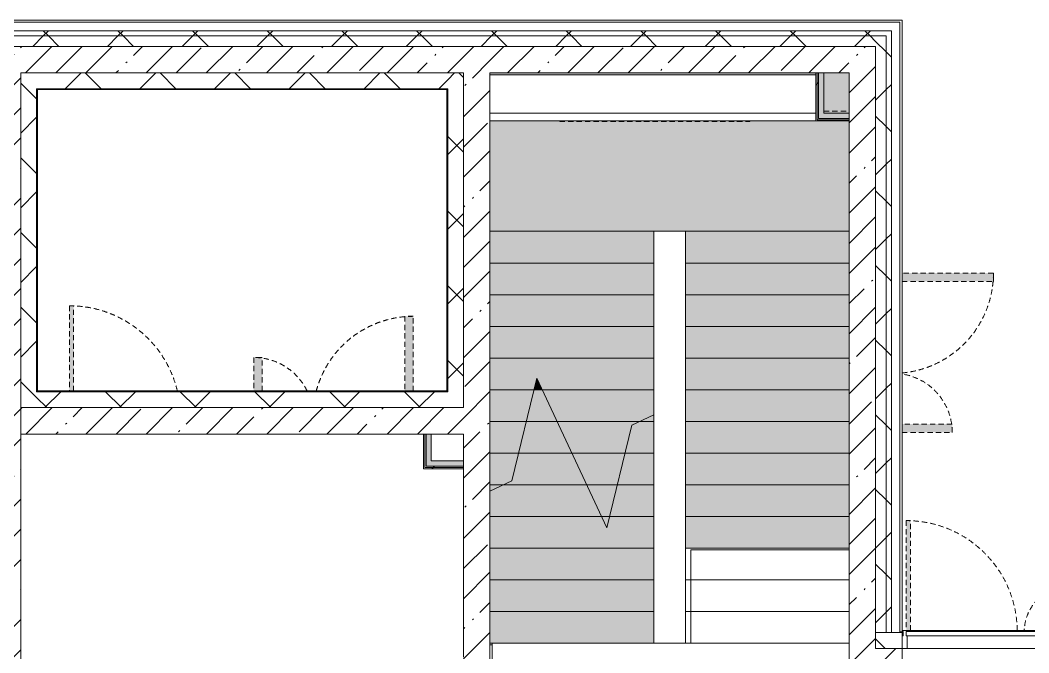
# Model space of a CAD drawing. Header units: millimetres. Extents: x 39815 to 261742, y -8553 to 29000.
# Drawn here: x 219696 to 229242, y 21358 to 27350 of the extents above; entities that cross this region are included whole.
import ezdxf

# ---------------------------------------------------------------- set-up
doc = ezdxf.new("R2010")
doc.units = ezdxf.units.MM
doc.linetypes.add('200_ШТРИХ__ш1_п0_6_', pattern=[80, 50, -30])
for name, color, linetype, lineweight in [('A-DETL-MBND', 7, '200_ШТРИХ__ш1_п0_6_', 9), ('A-GLAZ-2', 7, 'Continuous', 5), ('A-GLAZ-CWMG-2', 7, 'Continuous', 5), ('A-WALL-2', 7, 'Continuous', 9), ('A-WALL-4', 7, 'Continuous', 5), ('I-WALL-3', 7, 'Continuous', 5), ('S-STRS', 7, 'Continuous', 5), ('S-STRS-MBND', 7, 'Continuous', 5)]:
    doc.layers.add(name, color=color, linetype=linetype, lineweight=lineweight)
doc.layers.add('A-FLOR-1', color=7, linetype='Continuous', lineweight=5, true_color=0xaaaaaa)
doc.layers.add('I-WALL-2', color=7, linetype='Continuous', lineweight=9, true_color=0xe7e7e7)
doc.layers.add('S-STRS-1', color=7, linetype='Continuous', lineweight=5, true_color=0xd7cdc4, transparency=1)
pattern_1 = [(45, (134731.94, 0), (-353.5534, 353.5534), []), (135, (134731.94, 0), (-353.5534, -353.5534), [])]
pattern_2 = [(45, (134731.94, 0), (-285.1231, 285.1231), []), (45, (135017.06, 0), (-285.1231, 285.1231), [504.031, -100.806, 16.764, -84.042])]
pattern_3 = [(45, (134731.94, 0), (-530.33, 530.33), []), (135, (134731.94, 0), (-530.33, -530.33), [])]

# ---------------------------------------------------------------- blocks, each defined once
blk = doc.blocks.new('110_Дверь_СКБ_2Ст_Внутренняя - ДН-7д_л__ ДОО_Дв_1450x2100h_Загрузочная_ Помещение холодильных камер-21737406-Общий план 2 этажа с размещением фрагментов 2_8-2_11')
at = {"layer": 'A-DETL-MBND'}
for points in [[(767.5, 283), (767.5, 990), (687.5, 990), (687.5, 283)], [(-662.5, 283), (-662.5, 600), (-742.5, 600), (-742.5, 283)]]:
    blk.add_hatch(color=256, dxfattribs=at).paths.add_polyline_path(points)
for p, q in [((767.5, 990), (687.5, 990)), ((687.5, 990), (687.5, 283)), ((767.5, 283), (767.5, 990)), ((-742.5, 600), (-742.5, 283)), ((-662.5, 600), (-742.5, 600)), ((-662.5, 283), (-662.5, 600))]:
    blk.add_line(p, q, dxfattribs=at)
for centre, radius, start, end in [((767.5, 40), 950, 90, 165), ((-742.5, 40), 560, 26.05405, 90)]:
    blk.add_arc(centre, radius, start, end, dxfattribs=at)
blk = doc.blocks.new('110_Дверь_СКБ_1Ст_Внутренняя1 - ДН-6д_ ДОО_Дв_1150x2100-24253098-Общий план 2 этажа с размещением фрагментов 2_8-2_11')
at = {"layer": 'A-DETL-MBND'}
blk.add_hatch(color=256, dxfattribs=at).paths.add_polyline_path([(-512.5, 283), (-472.5, 283), (-472.5, 1090), (-512.5, 1090), (-512.5, 375.9)])
for p, q in [((-512.5, 1090), (-512.5, 283)), ((-472.5, 1090), (-512.5, 1090)), ((-472.5, 283), (-472.5, 1090))]:
    blk.add_line(p, q, dxfattribs=at)
blk.add_arc((-512.5, 40), 1050, 13.41257, 90, dxfattribs=at)
blk = doc.blocks.new('110_Дверь_СКБ_2Ст_Внутренняя - ДН-4д_ ДОО_Дв_1450x2100h_Лестничная клетка-23615437-Общий план 2 этажа с размещением фрагментов 2_8-2_11')
at = {"layer": 'A-DETL-MBND'}
for points in [[(-662.5, 990), (-742.5, 990), (-742.5, 125), (-662.5, 125), (-662.5, 573.6)], [(767.5, 125), (767.5, 600), (687.5, 600), (687.5, 125)]]:
    blk.add_hatch(color=256, dxfattribs=at).paths.add_polyline_path(points)
for p, q in [((-742.5, 990), (-742.5, 125)), ((-662.5, 990), (-742.5, 990)), ((-662.5, 125), (-662.5, 990)), ((767.5, 600), (687.5, 600)), ((687.5, 600), (687.5, 125)), ((767.5, 125), (767.5, 600))]:
    blk.add_line(p, q, dxfattribs=at)
for centre, radius, start, end in [((-742.5, 40), 950, 5.1855, 90), ((767.5, 40), 560, 90, 171.07571)]:
    blk.add_arc(centre, radius, start, end, dxfattribs=at)
blk = doc.blocks.new('DRS_ДПУ_распашная__2Ст_Прямоугольная1 - ВН-4_ Нр_ДО_1500х2200 глухая-26741401-Общий план 2 этажа с размещением фрагментов 2_8-2_11')
at = {"layer": 'A-DETL-MBND'}
h = blk.add_hatch(color=256, dxfattribs=at)
h.paths.add_polyline_path([(-760, 10), (-730, 10), (-730, 1050), (-770, 1050), (-770, 10)])
h.paths.add_polyline_path([(-760, 0), (-760, 10), (-770, 0)])
h = blk.add_hatch(color=256, dxfattribs=at)
h.paths.add_polyline_path([(760, 0), (770, 0), (760, 10)])
h.paths.add_polyline_path([(760, 10), (770, 10), (770, 423.1), (730, 423.1), (730, 10), (747.1, 10)])
for p, q in [((-770, 1050), (-770, 10)), ((-730, 1050), (-770, 1050)), ((-730, 10), (-730, 1050)), ((770, 423.1), (730, 423.1)), ((730, 423.1), (730, 10)), ((770, 10), (770, 423.1))]:
    blk.add_line(p, q, dxfattribs=at)
for centre, radius, start, end in [((-770, 0), 1050, 0.55196, 90), ((770, 0), 423.1, 90, 178.61029)]:
    blk.add_arc(centre, radius, start, end, dxfattribs=at)
blk = doc.blocks.new('Прямоугольный импост - Импост структурный с накладкой - 170мм-23713232-Общий план 2 этажа с размещением фрагментов 2_8-2_11')
at = {"layer": 'A-DETL-MBND'}
blk.add_line((0, 0), (-10, 0), dxfattribs=at)
blk = doc.blocks.new('Прямоугольный импост - Импост структурный с накладкой - 170мм-22874499-Общий план 2 этажа с размещением фрагментов 2_8-2_11')
at = {"layer": 'A-GLAZ-CWMG-2'}
for p, q in [((0, 160), (-50, 160)), ((-50, 160), (-50, 40)), ((0, 40), (0, 160)), ((-50, 40), (-40, 40)), ((-40, 0), (-50, 0)), ((-50, 0), (-50, -10)), ((-40, 40), (-40, 0)), ((-10, 0), (-10, 40)), ((-10, 40), (0, 40)), ((0, 0), (-10, 0)), ((0, -10), (0, 0)), ((-50, -10), (0, -10))]:
    blk.add_line(p, q, dxfattribs=at)
blk = doc.blocks.new('PNS_Панель прямоугольная1 - Нр_Стекло - 40мм-22959730-Общий план 2 этажа с размещением фрагментов 2_8-2_11')
at = {"layer": 'A-GLAZ-2'}
for p, q in [((-770, 0), (770, 0)), ((770, 0), (-770, 0)), ((-760, -40), (760, -40))]:
    blk.add_line(p, q, dxfattribs=at)
blk = doc.blocks.new('Прямоугольный импост - Импост структурный с накладкой - 170мм-22855553-Общий план 2 этажа с размещением фрагментов 2_8-2_11')
at = {"layer": 'A-GLAZ-CWMG-2'}
for p, q in [((93360, 21560), (93360, 21570)), ((93360, 21570), (94880, 21570)), ((94880, 21570), (94880, 21560)), ((93360, 21400), (94880, 21400))]:
    blk.add_line(p, q, dxfattribs=at)
blk = doc.blocks.new('Съемный металлический экран с перфорацией - E1-V243-Общий план 2 этажа с размещением фрагментов 2_8-2_11')
at = {"layer": 'A-DETL-MBND'}
h = blk.add_hatch(dxfattribs=at)
h.set_pattern_fill('FP_178', color=256, style=0, pattern_type=2)
h.set_pattern_definition([(0, (-89977.03, -26389), (0, 254), [68.059, -371.882]), (60, (-89850.03, -26354.97), (-219.97045, 127), [68.059, -371.882]), (120, (-89816, -26227.97), (-219.97045, -127), [68.059, -371.882]), (30, (-89908.97, -26389), (-5e-05, 508), [68.059, -439.941]), (30, (-90035.97, -26169.03), (-5e-05, 508), [68.059, -439.941]), (150, (-89977.03, -26389), (-439.941, -254), [68.059, -439.941]), (150, (-89850.03, -26169.03), (-439.941, -254), [68.059, -439.941]), (90, (-89816, -26296.03), (-439.941, 254), [68.059, -439.941]), (90, (-90070, -26296.03), (-439.941, 254), [68.059, -439.941])])
h.paths.add_polyline_path([(0, 0), (1800, 0), (1800, 6), (0, 6)])
for p, q in [((0, 6), (0, 0)), ((0, 0), (1800, 0)), ((1800, 0), (1800, 6))]:
    blk.add_line(p, q, dxfattribs=at)
blk = doc.blocks.new('Зашивка приборов отопления4 - Зашивка приборов отопления-33272095-Общий план 2 этажа с размещением фрагментов 2_8-2_11')
at = {"layer": 'A-DETL-MBND'}
blk.add_line((124530, 18850), (121445, 18850), dxfattribs=at)
blk = doc.blocks.new('Зашивка приборов отопления33 - Зашивка приборов отопления-33324347-Общий план 2 этажа с размещением фрагментов 2_8-2_11')
at = {"layer": 'A-WALL-4'}
for p, q in [((124365.9, 19498.8), (121280.9, 19498.8)), ((121280.9, 19136.3), (124365.9, 19136.3)), ((124365.9, 19136.3), (121280.9, 19136.3)), ((121280.9, 19061.3), (124365.9, 19061.3))]:
    blk.add_line(p, q, dxfattribs=at)

msp = doc.modelspace()

# ---------------------------------------------------------------- hatches: boundary and pattern name
at = {"layer": 'A-WALL-4'}
h = msp.add_hatch(dxfattribs=at)
h.set_pattern_fill('FP_61', color=256, style=0, pattern_type=2)
h.set_pattern_definition(pattern_1)
h.paths.add_polyline_path([(226273.7, 27200), (227891.9, 27200), (227891.9, 27250), (215081.9, 27250), (215081.9, 27200), (224056.9, 27200)])
h.paths.add_polyline_path([(212418.5, 27200), (212581.9, 27200), (212581.9, 27250), (211071.9, 27250), (211071.9, 27200), (211864.3, 27200)])
h.paths.add_polyline_path([(199671.6, 27200), (199991.9, 27200), (199991.9, 27250), (198911.9, 27250), (198911.9, 27200)])
h.paths.add_polyline_path([(206322.1, 27200), (208971.9, 27200), (208971.9, 27250), (203591.9, 27250), (203591.9, 27200), (205767.9, 27200)])
h.paths.add_polyline_path([(200891.9, 27200), (202691.9, 27200), (202691.9, 27250), (200891.9, 27250)])
h.paths.add_polyline_path([(191891.9, 27200), (191891.9, 27250), (190641.8, 27250), (190641.8, 27200), (191358.4, 27200)])
h.paths.add_polyline_path([(194591.9, 27200), (195771.9, 27200), (195771.9, 27250), (194591.9, 27250)])
h.paths.add_polyline_path([(189695.8, 27200), (189741.8, 27200), (189741.8, 27250), (188592.1, 27250), (188592.1, 27200)])
h.paths.add_polyline_path([(185262.1, 27200), (185492.1, 27200), (185492.1, 27250), (184392.2, 27250), (184392.2, 27200), (184707.9, 27200)])
h.paths.add_polyline_path([(183492.2, 27200), (183492.2, 27250), (182238.9, 27250), (182238.9, 27200), (183045.3, 27200)])
h.paths.add_polyline_path([(179138.9, 27200), (179138.9, 27250), (176741.9, 27250), (176741.9, 27200), (178611.6, 27200)])
h = msp.add_hatch(dxfattribs=at)
h.set_pattern_fill('FP_61', color=256, style=0, pattern_type=2)
h.set_pattern_definition(pattern_1)
h.paths.add_polyline_path([(227941.9, 21550), (227941.9, 27250), (227891.9, 27250), (227891.9, 21550), (227936.4, 21550)])
h = msp.add_hatch(dxfattribs=at)
h.set_pattern_fill('FP_61', color=256, style=0, pattern_type=2)
h.set_pattern_definition(pattern_1)
h.paths.add_polyline_path([(227791.9, 27100), (227791.9, 27200), (215081.9, 27200), (215081.9, 27100), (227382.2, 27100)])
h.paths.add_polyline_path([(202691.9, 27100), (202691.9, 27200), (200891.9, 27200), (200891.9, 27100), (202442.7, 27100)])
h.paths.add_polyline_path([(207707.7, 27100), (208971.9, 27100), (208971.9, 27200), (203591.9, 27200), (203591.9, 27100), (207430.6, 27100)])
h.paths.add_polyline_path([(199687.1, 27100), (199991.9, 27100), (199991.9, 27200), (198911.9, 27200), (198911.9, 27100), (199671.6, 27100)])
h.paths.add_polyline_path([(211981.9, 27100), (212581.9, 27100), (212581.9, 27200), (211071.9, 27200), (211071.9, 27100), (211864.3, 27100)])
h.paths.add_polyline_path([(195771.9, 27100), (195771.9, 27200), (194591.9, 27200), (194591.9, 27100), (195487.1, 27100)])
h.paths.add_polyline_path([(191358.4, 27100), (191891.9, 27100), (191891.9, 27200), (190641.8, 27200), (190641.8, 27100), (190804.2, 27100)])
h.paths.add_polyline_path([(188592.1, 27100), (189741.8, 27100), (189741.8, 27200), (188592.1, 27200)])
h.paths.add_polyline_path([(185096.8, 27100), (185492.1, 27100), (185492.1, 27200), (184392.2, 27200), (184392.2, 27100), (184985, 27100)])
h.paths.add_polyline_path([(183492.2, 27100), (183492.2, 27200), (182238.9, 27200), (182238.9, 27100), (183045.3, 27100)])
h.paths.add_polyline_path([(179138.9, 27100), (179138.9, 27200), (176791.9, 27200), (176791.9, 27100), (178611.6, 27100)])
h = msp.add_hatch(dxfattribs=at)
h.set_pattern_fill('FP_61', color=256, style=0, pattern_type=2)
h.set_pattern_definition(pattern_1)
h.paths.add_polyline_path([(227891.9, 21550), (227891.9, 27200), (227791.9, 27200), (227791.9, 21550)])
h = msp.add_hatch(dxfattribs=at)
h.set_pattern_fill('FP_61', color=256, style=0, pattern_type=2)
h.set_pattern_definition(pattern_1)
h.paths.add_polyline_path([(219701.9, 23680), (219851.9, 23680), (219851.9, 26850), (219701.9, 26850), (219701.9, 23930.9)])
h = msp.add_hatch(dxfattribs=at)
h.set_pattern_fill('FP_61', color=256, style=0, pattern_type=2)
h.set_pattern_definition(pattern_1)
h.paths.add_polyline_path([(223741.9, 26700), (223741.9, 26850), (219851.9, 26850), (219854.9, 26700), (223738.9, 26700)])
h = msp.add_hatch(dxfattribs=at)
h.set_pattern_fill('FP_61', color=256, style=0, pattern_type=2)
h.set_pattern_definition(pattern_1)
h.paths.add_polyline_path([(223891.9, 23680), (223891.9, 26850), (223741.9, 26850), (223741.9, 23680)])
h = msp.add_hatch(dxfattribs=at)
h.set_pattern_fill('FP_61', color=256, style=0, pattern_type=2)
h.set_pattern_definition(pattern_1)
h.paths.add_polyline_path([(223741.9, 23680), (223738.9, 23830), (219851.9, 23830), (219851.9, 23680), (223733.9, 23680)])
h = msp.add_hatch(dxfattribs=at)
h.set_pattern_fill('FP_61', color=256, style=0, pattern_type=2)
h.set_pattern_definition(pattern_1)
h.paths.add_polyline_path([(259961.9, 21400), (259961.9, 21550), (254882.2, 21550), (254882.2, 21400), (259811.9, 21400)])
h.paths.add_polyline_path([(253982.2, 21400), (253982.2, 21550), (252632.4, 21550), (252632.4, 21400), (252875.9, 21400)])
h.paths.add_polyline_path([(242482.4, 21400), (243782.4, 21400), (243782.4, 21550), (242482.4, 21550)])
h.paths.add_polyline_path([(245081.9, 21400), (245981.9, 21400), (245981.9, 21550), (244682.4, 21550), (244682.4, 21400)])
h.paths.add_polyline_path([(248032.4, 21400), (248032.4, 21550), (246881.9, 21550), (246881.9, 21400)])
h.paths.add_polyline_path([(241582.4, 21400), (241582.4, 21550), (240282.2, 21550), (240282.2, 21400), (240781.9, 21400)])
h.paths.add_polyline_path([(250832.4, 21400), (251732.4, 21400), (251732.4, 21550), (250332.4, 21550), (250332.4, 21400), (250659, 21400)])
h.paths.add_polyline_path([(237982.2, 21400), (237982.2, 21550), (236781.9, 21550), (236781.9, 21400), (237358, 21400)])
h.paths.add_polyline_path([(227936.4, 21400), (228041.9, 21400), (228041.9, 21550), (227791.9, 21550), (227791.9, 21400)])
h.paths.add_polyline_path([(232924.3, 21400), (235881.9, 21400), (235881.9, 21550), (231341.9, 21550), (231341.9, 21400), (231815.8, 21400)])
at = {"layer": 'I-WALL-2'}
for points in [[(227301.9, 26420), (227301.9, 26850), (227251.9, 26850), (227251.9, 26420)], [(227541.9, 26420), (227541.9, 26470), (227301.9, 26470), (227301.9, 26420), (227382.2, 26420)], [(223586.9, 23125), (223586.9, 23430), (223536.9, 23430), (223536.9, 23125)], [(223891.9, 23125), (223891.9, 23175), (223586.9, 23175), (223586.9, 23125)]]:
    msp.add_hatch(color=256, dxfattribs=at).paths.add_polyline_path(points)
at = {"layer": 'I-WALL-3'}
h = msp.add_hatch(dxfattribs=at)
h.set_pattern_fill('FP_69', color=256, style=0, pattern_type=2)
h.set_pattern_definition(pattern_2)
h.paths.add_polyline_path([(219701.9, 18370), (219701.9, 27100), (219481.9, 27100), (219481.9, 18370), (219623.2, 18370)])
h = msp.add_hatch(dxfattribs=at)
h.set_pattern_fill('FP_69', color=256, style=0, pattern_type=2)
h.set_pattern_definition(pattern_2)
h.paths.add_polyline_path([(223891.9, 26850), (223891.9, 27100), (219701.9, 27100), (219701.9, 26850), (223741.9, 26850)])
h = msp.add_hatch(dxfattribs=at)
h.set_pattern_fill('FP_69', color=256, style=0, pattern_type=2)
h.set_pattern_definition(pattern_2)
h.paths.add_polyline_path([(224141.9, 17270), (224141.9, 27100), (223891.9, 27100), (223891.9, 17270), (224056.9, 17270)])
h = msp.add_hatch(dxfattribs=at)
h.set_pattern_fill('FP_69', color=256, style=0, pattern_type=2)
h.set_pattern_definition(pattern_2)
h.paths.add_polyline_path([(227541.9, 26850), (227541.9, 27100), (224141.9, 27100), (224141.9, 26850), (227382.2, 26850)])
h = msp.add_hatch(dxfattribs=at)
h.set_pattern_fill('FP_69', color=256, style=0, pattern_type=2)
h.set_pattern_definition(pattern_2)
h.paths.add_polyline_path([(227761.9, 21550), (227791.9, 21558), (227791.9, 27100), (227541.9, 27100), (227541.9, 21550)])
h.paths.add_polyline_path([(227761.9, 21400), (227791.9, 21400), (227791.9, 21550), (227761.9, 21550)])
h = msp.add_hatch(dxfattribs=at)
h.set_pattern_fill('FP_176', color=256, style=0, pattern_type=2)
h.set_pattern_definition(pattern_3)
h.paths.add_polyline_path([(227239.4, 26395), (227239.4, 26850), (227226.9, 26850), (227226.9, 26395)])
h = msp.add_hatch(dxfattribs=at)
h.set_pattern_fill('FP_176', color=256, style=0, pattern_type=2)
h.set_pattern_definition(pattern_3)
h.paths.add_polyline_path([(227251.9, 26407.5), (227251.9, 26850), (227239.4, 26850), (227239.4, 26407.5)])
h = msp.add_hatch(dxfattribs=at)
h.set_pattern_fill('FP_69', color=256, style=0, pattern_type=2)
h.set_pattern_definition(pattern_2)
h.paths.add_polyline_path([(223891.9, 23430), (223891.9, 23680), (219701.9, 23680), (219701.9, 23430), (223586.9, 23430)])
h = msp.add_hatch(dxfattribs=at)
h.set_pattern_fill('FP_176', color=256, style=0, pattern_type=2)
h.set_pattern_definition(pattern_3)
h.paths.add_polyline_path([(223891.9, 23100), (223891.9, 23112.5), (223524.4, 23112.5), (223524.4, 23100), (223586.9, 23100)])
h = msp.add_hatch(dxfattribs=at)
h.set_pattern_fill('FP_176', color=256, style=0, pattern_type=2)
h.set_pattern_definition(pattern_3)
h.paths.add_polyline_path([(223536.9, 23112.5), (223891.9, 23112.5), (223891.9, 23125), (223536.9, 23125)])
h = msp.add_hatch(dxfattribs=at)
h.set_pattern_fill('FP_69', color=256, style=0, pattern_type=2)
h.set_pattern_definition(pattern_2)
h.paths.add_polyline_path([(227761.9, 13400), (227761.9, 13620), (227731.9, 13620), (227731.9, 13628), (227761.9, 13628), (227761.9, 21550), (227541.9, 21550), (227541.9, 13400), (227731.9, 13400)])
h = msp.add_hatch(dxfattribs=at)
h.set_pattern_fill('FP_69', color=256, style=0, pattern_type=2)
h.set_pattern_definition(pattern_2)
h.paths.add_polyline_path([(235001.9, 21150), (235311.9, 21150), (235311.9, 21400), (231341.9, 21400), (231341.9, 21150), (234989.4, 21150)])
h.paths.add_polyline_path([(228041.9, 21150), (228041.9, 21400), (227761.9, 21400), (227761.9, 21150)])
at = {"layer": 'S-STRS-1'}
h = msp.add_hatch(color=256, dxfattribs=at)
h.paths.add_polyline_path([(224801.9, 25350), (227541.9, 25350), (227541.9, 26395), (226601.9, 26395), (226601.9, 26389), (224801.9, 26389), (224801.9, 26395), (224141.9, 26395), (224141.9, 25350), (224161.9, 25350)])
h.paths.add_polyline_path([(227382.2, 26470), (227541.9, 26470), (227541.9, 26850), (227301.9, 26850), (227301.9, 26470)])
h.paths.add_polyline_path([(224141.9, 26832.5), (227226.9, 26832.5), (227226.9, 26850), (224141.9, 26850)])
for points in [[(224141.9, 25050), (225691.9, 25050), (225691.9, 25350), (224141.9, 25350)], [(225991.9, 25050), (227541.9, 25050), (227541.9, 25350), (225991.9, 25350)], [(225691.9, 24750), (225691.9, 25050), (224141.9, 25050), (224141.9, 24750)], [(225991.9, 24750), (227541.9, 24750), (227541.9, 25050), (225991.9, 25050)], [(225691.9, 24450), (225691.9, 24750), (224141.9, 24750), (224141.9, 24450), (225165.3, 24450)], [(227541.9, 24450), (227541.9, 24750), (225991.9, 24750), (225991.9, 24450), (226852.2, 24450)], [(225691.9, 24150), (225691.9, 24450), (224141.9, 24450), (224141.9, 24150), (225165.3, 24150)], [(225991.9, 24150), (227541.9, 24150), (227541.9, 24450), (225991.9, 24450)], [(224141.9, 23850), (225691.9, 23850), (225691.9, 24150), (224141.9, 24150)], [(225991.9, 23850), (227541.9, 23850), (227541.9, 24150), (225991.9, 24150)], [(224637.2, 23850), (224586.8, 23958.1), (224560.5, 23850)], [(224141.9, 23550), (225691.9, 23550), (225691.9, 23850), (224141.9, 23850), (224141.9, 23580)], [(225991.9, 23550), (227541.9, 23550), (227541.9, 23850), (225991.9, 23850)], [(225419.2, 23250), (225691.9, 23250), (225691.9, 23550), (224141.9, 23550), (224141.9, 23250), (225346.3, 23250)], [(225991.9, 23250), (227541.9, 23250), (227541.9, 23550), (225991.9, 23550)], [(225196.7, 22950), (225691.9, 22950), (225691.9, 23250), (224141.9, 23250), (224141.9, 22950), (225165.3, 22950)], [(225991.9, 22950), (227541.9, 22950), (227541.9, 23250), (225991.9, 23250)], [(225247.1, 22650), (225691.9, 22650), (225691.9, 22950), (224141.9, 22950), (224141.9, 22650), (225196.7, 22650)], [(225991.9, 22650), (227541.9, 22650), (227541.9, 22950), (225991.9, 22950)], [(224141.9, 22350), (225691.9, 22350), (225691.9, 22650), (224141.9, 22650), (224141.9, 22541.9)], [(225691.9, 22350), (225691.9, 22650), (225273.4, 22650), (225247.1, 22541.9), (225196.7, 22650), (224141.9, 22650), (224141.9, 22350), (225165.3, 22350)], [(225991.9, 22350), (227541.9, 22350), (227541.9, 22650), (225991.9, 22650)], [(224141.9, 22050), (225691.9, 22050), (225691.9, 22350), (224141.9, 22350), (224141.9, 22309.8)], [(225691.9, 22050), (225691.9, 22350), (224141.9, 22350), (224141.9, 22050)], [(224282, 21750), (225691.9, 21750), (225691.9, 22050), (224141.9, 22050), (224141.9, 21750)], [(225691.9, 21750), (225691.9, 22050), (224141.9, 22050), (224141.9, 21750)], [(224148.6, 21450), (225691.9, 21450), (225691.9, 21750), (224141.9, 21750), (224141.9, 21450)], [(225691.9, 21450), (225691.9, 21750), (224141.9, 21750), (224141.9, 21450)]]:
    msp.add_hatch(color=256, dxfattribs=at).paths.add_polyline_path(points)
h = msp.add_hatch(color=256, dxfattribs=at)
h.paths.add_polyline_path([(224560.5, 23550), (224777, 23550), (224637.2, 23850), (224560.5, 23850), (224487.6, 23550)])
h.paths.add_polyline_path([(225560.3, 23550), (225691.9, 23550), (225691.9, 23611.4)])
h = msp.add_hatch(color=256, dxfattribs=at)
h.paths.add_polyline_path([(224916.9, 23250), (224777, 23550), (224487.6, 23550), (224414.7, 23250), (224777, 23250)])
h.paths.add_polyline_path([(225691.9, 23250), (225691.9, 23550), (225560.3, 23550), (225483.4, 23514.1), (225419.2, 23250)])
h = msp.add_hatch(color=256, dxfattribs=at)
h.paths.add_polyline_path([(225346.3, 22950), (225691.9, 22950), (225691.9, 23250), (225419.2, 23250)])
h.paths.add_polyline_path([(224273.6, 22950), (225056.8, 22950), (224916.9, 23250), (224414.7, 23250), (224350.5, 22985.9)])
h = msp.add_hatch(color=256, dxfattribs=at)
h.paths.add_polyline_path([(225196.7, 22650), (225056.8, 22950), (224273.6, 22950), (224141.9, 22888.6), (224141.9, 22650), (225165.3, 22650)])
h.paths.add_polyline_path([(225691.9, 22650), (225691.9, 22950), (225346.3, 22950), (225273.4, 22650), (225419.2, 22650)])

# ---------------------------------------------------------------- linework, layer by layer
at = {"layer": 'A-DETL-MBND'}
for p in [(227301.9, 26487.5), (227541.9, 26470)]:
    msp.add_line(p, (227541.9, 26487.5), dxfattribs=at)
at = {"layer": 'A-FLOR-1'}
for p, q in [((227541.9, 22335), (226041.9, 22335)), ((226041.9, 22335), (226041.9, 21450)), ((227541.9, 21450), (224141.9, 21450)), ((224162.9, 21435), (224141.9, 21435)), ((224162.9, 21450), (224162.9, 17871))]:
    msp.add_line(p, q, dxfattribs=at)
at = {"layer": 'A-WALL-2'}
for p, q in [((228021.9, 27330), (215081.9, 27330)), ((228021.9, 21550), (228021.9, 27330)), ((227941.9, 27250), (215081.9, 27250)), ((227941.9, 21550), (227941.9, 27250)), ((227891.9, 27200), (215081.9, 27200)), ((227891.9, 21550), (227891.9, 27200)), ((227791.9, 27100), (227791.9, 21400)), ((219701.9, 26850), (219859.9, 26850)), ((223733.9, 26850), (223891.9, 26850)), ((223891.9, 23680), (223891.9, 26850)), ((227239.4, 26407.5), (227239.4, 26850)), ((227251.9, 26420), (227251.9, 26850)), ((219851.9, 23830), (219851.9, 26700)), ((219851.9, 26700), (223741.9, 26700)), ((219854.9, 23833), (219854.9, 26697)), ((219854.9, 26697), (223738.9, 26697)), ((223738.9, 26697), (223738.9, 23833)), ((223741.9, 26700), (223741.9, 23830)), ((227541.9, 26395), (227541.9, 26470)), ((227541.9, 26407.5), (227239.4, 26407.5)), ((227541.9, 26420), (227251.9, 26420)), ((219851.9, 23830), (223741.9, 23830)), ((219854.9, 23833), (223738.9, 23833)), ((223586.9, 23430), (223511.9, 23430)), ((223524.4, 23112.5), (223524.4, 23430)), ((223536.9, 23125), (223536.9, 23430)), ((223891.9, 23112.5), (223524.4, 23112.5)), ((223891.9, 23125), (223536.9, 23125)), ((223891.9, 23100), (223891.9, 23175)), ((227541.9, 21550), (227541.9, 21150)), ((228041.9, 21550), (227791.9, 21550)), ((228021.9, 21558), (228041.9, 21558)), ((228041.9, 21553), (228021.9, 21553)), ((227791.9, 21400), (228041.9, 21400))]:
    msp.add_line(p, q, dxfattribs=at)
at = {"layer": 'A-WALL-4'}
for p, q in [((228041.9, 27350), (190641.8, 27350)), ((228041.9, 21400), (228041.9, 27350)), ((218931.9, 27100), (227791.9, 27100)), ((219859.9, 23838), (219859.9, 26692)), ((219859.9, 26692), (223733.9, 26692)), ((223733.9, 26692), (223733.9, 23838)), ((223733.9, 23838), (219859.9, 23838)), ((219701.9, 23680), (223891.9, 23680))]:
    msp.add_line(p, q, dxfattribs=at)
at = {"layer": 'I-WALL-3'}
for p, q in [((227791.9, 27100), (223891.9, 27100)), ((219701.9, 18370), (219701.9, 26850)), ((219859.9, 26850), (223733.9, 26850)), ((224141.9, 17850), (224141.9, 26850)), ((224141.9, 26850), (227541.9, 26850)), ((227226.9, 26850), (227226.9, 26395)), ((227301.9, 26470), (227301.9, 26850)), ((227541.9, 26850), (227541.9, 26470)), ((227541.9, 26470), (227301.9, 26470)), ((227226.9, 26395), (227541.9, 26395)), ((227541.9, 26395), (227541.9, 17850)), ((219701.9, 23430), (223511.9, 23430)), ((223511.9, 23430), (223511.9, 23100)), ((223586.9, 23430), (223891.9, 23430)), ((223586.9, 23175), (223586.9, 23430)), ((223891.9, 23430), (223891.9, 23175)), ((223891.9, 23175), (223586.9, 23175)), ((223511.9, 23100), (223891.9, 23100)), ((223891.9, 23100), (223891.9, 21315.8)), ((228041.9, 21150), (228041.9, 21400))]:
    msp.add_line(p, q, dxfattribs=at)
at = {"layer": 'S-STRS'}
for p, q in [((224141.9, 25350), (225691.9, 25350)), ((224141.9, 25350), (225691.9, 25350)), ((225691.9, 25350), (225991.9, 25350)), ((225691.9, 25050), (225691.9, 25350)), ((227541.9, 25350), (225991.9, 25350)), ((225991.9, 25350), (225991.9, 25050)), ((227541.9, 25350), (225991.9, 25350)), ((224141.9, 25050), (225691.9, 25050)), ((224141.9, 25050), (225691.9, 25050)), ((225691.9, 24750), (225691.9, 25050)), ((225991.9, 25050), (225991.9, 24750)), ((227541.9, 25050), (225991.9, 25050)), ((227541.9, 25050), (225991.9, 25050)), ((224141.9, 24750), (225691.9, 24750)), ((224141.9, 24750), (225691.9, 24750)), ((225691.9, 24450), (225691.9, 24750)), ((225991.9, 24750), (225991.9, 24450)), ((227541.9, 24750), (225991.9, 24750)), ((227541.9, 24750), (225991.9, 24750)), ((224141.9, 24450), (225691.9, 24450)), ((224141.9, 24450), (225691.9, 24450)), ((225691.9, 24150), (225691.9, 24450)), ((225991.9, 24450), (225991.9, 24150)), ((227541.9, 24450), (225991.9, 24450)), ((227541.9, 24450), (225991.9, 24450)), ((224141.9, 24150), (225691.9, 24150)), ((224141.9, 24150), (225691.9, 24150)), ((225691.9, 23850), (225691.9, 24150)), ((225991.9, 24150), (225991.9, 23850)), ((227541.9, 24150), (225991.9, 24150)), ((227541.9, 24150), (225991.9, 24150)), ((224141.9, 23850), (224560.5, 23850)), ((224141.9, 23850), (224560.5, 23850)), ((224560.5, 23850), (224637.2, 23850)), ((224560.5, 23850), (224637.2, 23850)), ((224560.5, 23850), (224637.2, 23850)), ((224560.5, 23850), (224637.2, 23850)), ((224637.2, 23850), (225691.9, 23850)), ((224637.2, 23850), (225691.9, 23850)), ((225691.9, 23611.4), (225691.9, 23850)), ((225991.9, 23850), (225991.9, 23550)), ((227541.9, 23850), (225991.9, 23850)), ((227541.9, 23850), (225991.9, 23850)), ((225691.9, 23550), (225691.9, 23611.4)), ((225691.9, 23550), (225691.9, 23611.4)), ((224141.9, 23550), (224487.6, 23550)), ((224141.9, 23550), (224487.6, 23550)), ((224487.6, 23550), (224777, 23550)), ((224487.6, 23550), (224777, 23550)), ((224487.6, 23550), (224777, 23550)), ((224487.6, 23550), (224777, 23550)), ((224777, 23550), (225560.3, 23550)), ((224777, 23550), (225560.3, 23550)), ((225560.3, 23550), (225691.9, 23550)), ((225560.3, 23550), (225691.9, 23550)), ((225560.3, 23550), (225691.9, 23550)), ((225560.3, 23550), (225691.9, 23550)), ((225691.9, 23250), (225691.9, 23550)), ((225691.9, 23250), (225691.9, 23550)), ((225991.9, 23550), (225991.9, 23250)), ((227541.9, 23550), (225991.9, 23550)), ((227541.9, 23550), (225991.9, 23550)), ((224141.9, 23250), (224414.7, 23250)), ((224141.9, 23250), (224414.7, 23250)), ((224414.7, 23250), (224916.9, 23250)), ((224414.7, 23250), (224916.9, 23250)), ((224414.7, 23250), (224916.9, 23250)), ((224414.7, 23250), (224916.9, 23250)), ((224916.9, 23250), (225419.2, 23250)), ((224916.9, 23250), (225419.2, 23250)), ((225419.2, 23250), (225691.9, 23250)), ((225419.2, 23250), (225691.9, 23250)), ((225419.2, 23250), (225691.9, 23250)), ((225419.2, 23250), (225691.9, 23250)), ((225691.9, 22950), (225691.9, 23250)), ((225691.9, 22950), (225691.9, 23250)), ((225991.9, 23250), (225991.9, 22950)), ((227541.9, 23250), (225991.9, 23250)), ((227541.9, 23250), (225991.9, 23250)), ((224141.9, 22950), (224273.6, 22950)), ((224141.9, 22950), (224273.6, 22950)), ((224273.6, 22950), (225056.8, 22950)), ((224273.6, 22950), (225056.8, 22950)), ((224273.6, 22950), (225056.8, 22950)), ((224273.6, 22950), (225056.8, 22950)), ((225056.8, 22950), (225346.3, 22950)), ((225056.8, 22950), (225346.3, 22950)), ((225346.3, 22950), (225691.9, 22950)), ((225346.3, 22950), (225691.9, 22950)), ((225346.3, 22950), (225691.9, 22950)), ((225346.3, 22950), (225691.9, 22950)), ((225691.9, 22650), (225691.9, 22950)), ((225691.9, 22650), (225691.9, 22950)), ((225991.9, 22950), (225991.9, 22650)), ((227541.9, 22950), (225991.9, 22950)), ((227541.9, 22950), (225991.9, 22950)), ((224141.9, 22650), (225196.7, 22650)), ((224141.9, 22650), (225196.7, 22650)), ((224141.9, 22650), (225196.7, 22650)), ((224141.9, 22650), (225196.7, 22650)), ((225196.7, 22650), (225273.4, 22650)), ((225196.7, 22650), (225273.4, 22650)), ((225273.4, 22650), (225691.9, 22650)), ((225273.4, 22650), (225691.9, 22650)), ((225273.4, 22650), (225691.9, 22650)), ((225273.4, 22650), (225691.9, 22650)), ((225691.9, 22350), (225691.9, 22650)), ((225691.9, 22350), (225691.9, 22650)), ((225991.9, 22650), (225991.9, 22350)), ((227541.9, 22650), (225991.9, 22650)), ((227541.9, 22650), (225991.9, 22650)), ((224141.9, 22350), (225691.9, 22350)), ((224141.9, 22350), (225691.9, 22350)), ((224141.9, 22350), (225691.9, 22350)), ((224141.9, 22350), (225691.9, 22350)), ((225691.9, 22050), (225691.9, 22350)), ((225691.9, 22050), (225691.9, 22350)), ((227541.9, 22350), (225991.9, 22350)), ((224141.9, 22050), (225691.9, 22050)), ((224141.9, 22050), (225691.9, 22050)), ((224141.9, 22050), (225691.9, 22050)), ((224141.9, 22050), (225691.9, 22050)), ((225691.9, 21750), (225691.9, 22050)), ((225691.9, 21750), (225691.9, 22050)), ((224141.9, 21750), (225691.9, 21750)), ((224141.9, 21750), (225691.9, 21750)), ((224141.9, 21750), (225691.9, 21750)), ((224141.9, 21750), (225691.9, 21750)), ((225691.9, 21450), (225691.9, 21750)), ((225691.9, 21450), (225691.9, 21750)), ((224141.9, 21450), (225691.9, 21450)), ((224141.9, 21450), (225691.9, 21450))]:
    msp.add_line(p, q, dxfattribs=at)
at = {"layer": 'S-STRS-MBND'}
for p, q in [((224141.9, 26850), (224141.9, 25350)), ((227541.9, 26850), (224141.9, 26850)), ((227541.9, 25350), (227541.9, 26850)), ((224141.9, 25350), (225691.9, 25350)), ((224141.9, 23550), (224141.9, 25350)), ((224141.9, 25350), (225691.9, 25350)), ((225691.9, 25350), (225991.9, 25350)), ((225691.9, 23611.4), (225691.9, 25350)), ((227541.9, 25350), (225991.9, 25350)), ((225991.9, 25350), (225991.9, 21450)), ((227541.9, 25350), (225991.9, 25350)), ((227541.9, 25350), (227541.9, 21450)), ((224141.9, 25050), (225691.9, 25050)), ((224141.9, 25050), (225691.9, 25050)), ((227541.9, 25050), (225991.9, 25050)), ((227541.9, 25050), (225991.9, 25050)), ((224141.9, 24750), (225691.9, 24750)), ((224141.9, 24750), (225691.9, 24750)), ((227541.9, 24750), (225991.9, 24750)), ((227541.9, 24750), (225991.9, 24750)), ((224141.9, 24450), (225691.9, 24450)), ((224141.9, 24450), (225691.9, 24450)), ((227541.9, 24450), (225991.9, 24450)), ((227541.9, 24450), (225991.9, 24450)), ((224141.9, 24150), (225691.9, 24150)), ((224141.9, 24150), (225691.9, 24150)), ((227541.9, 24150), (225991.9, 24150)), ((227541.9, 24150), (225991.9, 24150)), ((224586.8, 23958.1), (224350.5, 22985.9)), ((225247.1, 22541.9), (224586.8, 23958.1)), ((224141.9, 23850), (224560.5, 23850)), ((224141.9, 23850), (224560.5, 23850)), ((224637.2, 23850), (225691.9, 23850)), ((224637.2, 23850), (225691.9, 23850)), ((227541.9, 23850), (225991.9, 23850)), ((227541.9, 23850), (225991.9, 23850)), ((225691.9, 23611.4), (225483.4, 23514.1)), ((224141.9, 23550), (224487.6, 23550)), ((224141.9, 23550), (224487.6, 23550)), ((224777, 23550), (225560.3, 23550)), ((224777, 23550), (225560.3, 23550)), ((225483.4, 23514.1), (225247.1, 22541.9)), ((227541.9, 23550), (225991.9, 23550)), ((227541.9, 23550), (225991.9, 23550)), ((224141.9, 23250), (224414.7, 23250)), ((224141.9, 23250), (224414.7, 23250)), ((224916.9, 23250), (225419.2, 23250)), ((224916.9, 23250), (225419.2, 23250)), ((227541.9, 23250), (225991.9, 23250)), ((227541.9, 23250), (225991.9, 23250)), ((224350.5, 22985.9), (224141.9, 22888.6)), ((224141.9, 22950), (224273.6, 22950)), ((224141.9, 22950), (224273.6, 22950)), ((225056.8, 22950), (225346.3, 22950)), ((225056.8, 22950), (225346.3, 22950)), ((227541.9, 22950), (225991.9, 22950)), ((227541.9, 22950), (225991.9, 22950)), ((225196.7, 22650), (225273.4, 22650)), ((225196.7, 22650), (225273.4, 22650)), ((227541.9, 22650), (225991.9, 22650)), ((227541.9, 22650), (225991.9, 22650)), ((227541.9, 22350), (225991.9, 22350)), ((227541.9, 22350), (225991.9, 22350)), ((227541.9, 22050), (225991.9, 22050)), ((227541.9, 22050), (225991.9, 22050)), ((227541.9, 21750), (225991.9, 21750)), ((227541.9, 21750), (225991.9, 21750)), ((227541.9, 21450), (225991.9, 21450))]:
    msp.add_line(p, q, dxfattribs=at)

# ---------------------------------------------------------------- block references
at = {"layer": 'A-DETL-MBND'}
for name, p in [('Зашивка приборов отопления4 - Зашивка приборов отопления-33272095-Общий план 2 этажа с размещением фрагментов 2_8-2_11', (102696.9, 8000)), ('Съемный металлический экран с перфорацией - E1-V243-Общий план 2 этажа с размещением фрагментов 2_8-2_11', (224801.9, 26389)), ('110_Дверь_СКБ_1Ст_Внутренняя1 - ДН-6д_ ДОО_Дв_1150x2100-24253098-Общий план 2 этажа с размещением фрагментов 2_8-2_11', (220674.4, 23555)), ('110_Дверь_СКБ_2Ст_Внутренняя - ДН-7д_л__ ДОО_Дв_1450x2100h_Загрузочная_ Помещение холодильных камер-21737406-Общий план 2 этажа с размещением фрагментов 2_8-2_11', (222649.4, 23555)), ('DRS_ДПУ_распашная__2Ст_Прямоугольная1 - ВН-4_ Нр_ДО_1500х2200 глухая-26741401-Общий план 2 этажа с размещением фрагментов 2_8-2_11', (228851.9, 21560))]:
    msp.add_blockref(name, p, dxfattribs=at)
for name, p, rotation in [('110_Дверь_СКБ_2Ст_Внутренняя - ДН-4д_ ДОО_Дв_1450x2100h_Лестничная клетка-23615437-Общий план 2 этажа с размещением фрагментов 2_8-2_11', (227916.9, 24212.5), 269.9999999999998), ('Прямоугольный импост - Импост структурный с накладкой - 170мм-23713232-Общий план 2 этажа с размещением фрагментов 2_8-2_11', (228041.9, 21560), 180)]:
    msp.add_blockref(name, p, dxfattribs=dict(at, rotation=rotation))
at = {"layer": 'A-GLAZ-2'}
msp.add_blockref('PNS_Панель прямоугольная1 - Нр_Стекло - 40мм-22959730-Общий план 2 этажа с размещением фрагментов 2_8-2_11', (228851.9, 21560), dxfattribs=at)
at = {"layer": 'A-GLAZ-CWMG-2', "rotation": 180}
msp.add_blockref('Прямоугольный импост - Импост структурный с накладкой - 170мм-22874499-Общий план 2 этажа с размещением фрагментов 2_8-2_11', (228041.9, 21560), dxfattribs=at)
at = {"layer": 'A-GLAZ-CWMG-2'}
msp.add_blockref('Прямоугольный импост - Импост структурный с накладкой - 170мм-22855553-Общий план 2 этажа с размещением фрагментов 2_8-2_11', (134731.9, 0), dxfattribs=at)
at = {"layer": 'A-WALL-4'}
msp.add_blockref('Зашивка приборов отопления33 - Зашивка приборов отопления-33324347-Общий план 2 этажа с размещением фрагментов 2_8-2_11', (102861.1, 7333.7), dxfattribs=at)

doc.saveas('drawing.dxf')
